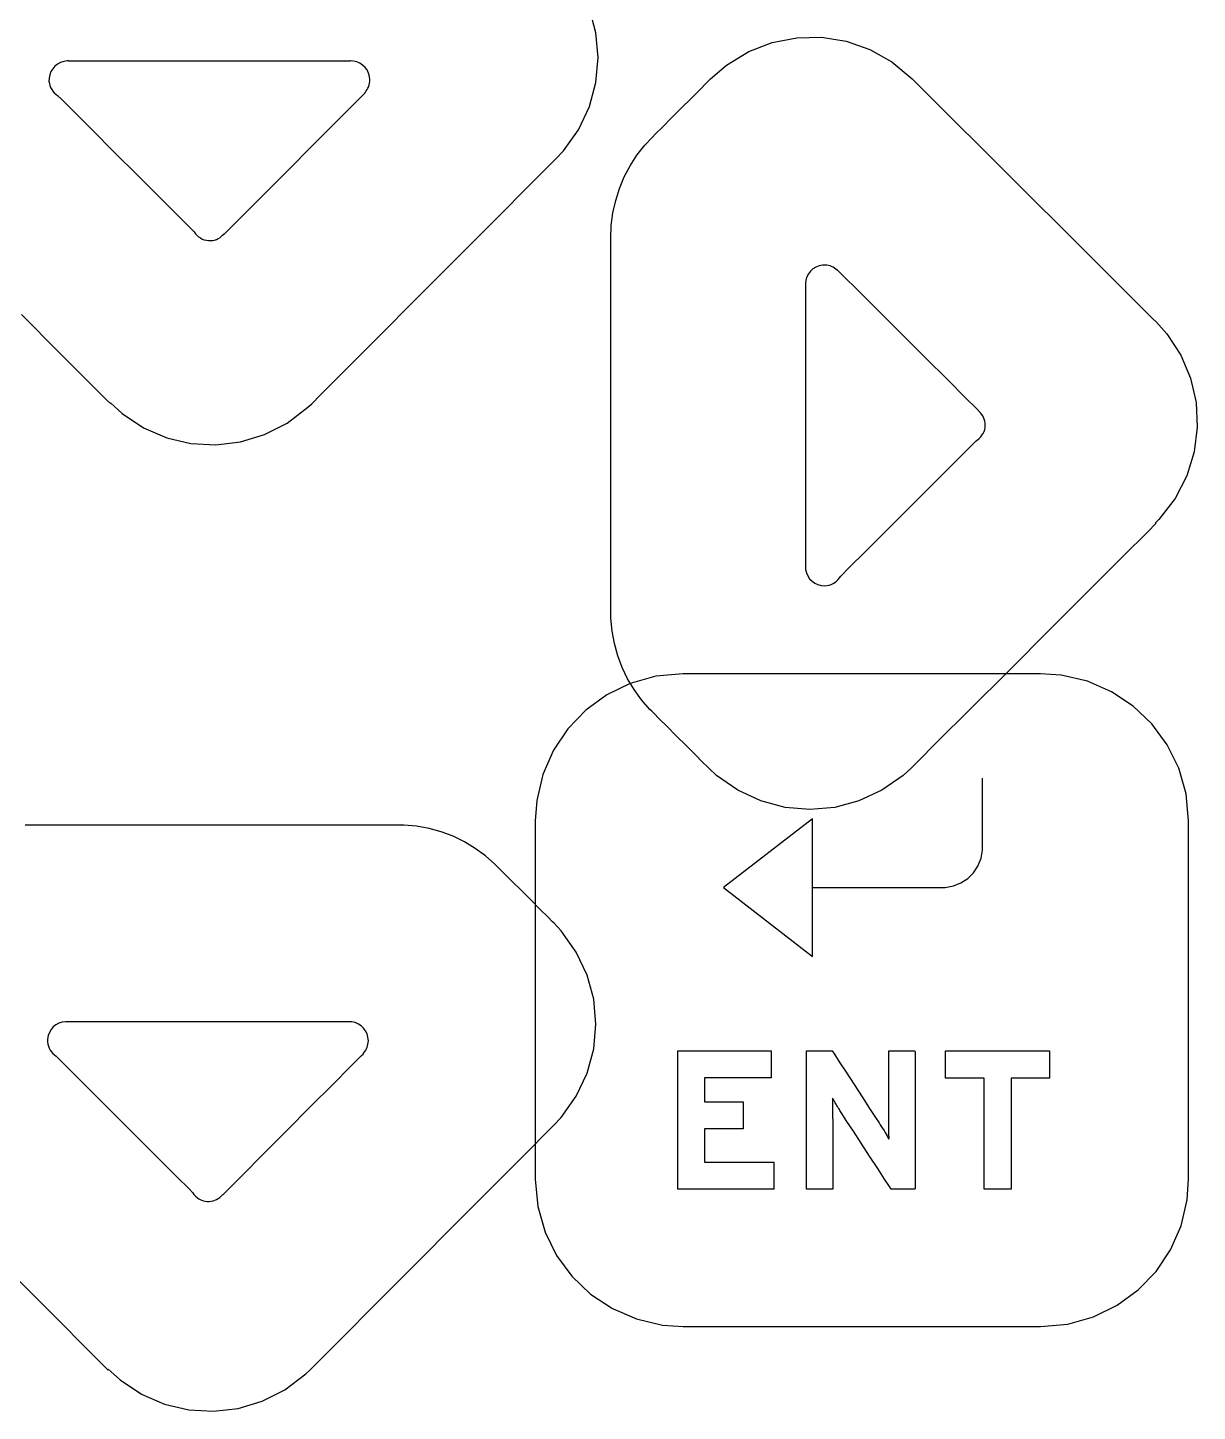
# Model space of a CAD drawing. Extents: x 1 to 47.7, y 0.2 to 35.
# Drawn here: x 10.346 to 11.331, y 11.403 to 12.569 of the extents above; entities that cross this region are included whole.
import ezdxf

# ---------------------------------------------------------------- set-up
doc = ezdxf.new("R2010")
doc.units = 0
doc.header["$MEASUREMENT"] = 0
for name, color, linetype in [('4_1__4U__UP_TO_ONE_IO_BOAR', 7, 'CONTINUOUS'), ('4_2__4U__FRONT_PANEL_W_24_', 7, 'CONTINUOUS'), ('5_1___24__TARGET_LEDS___12', 7, 'CONTINUOUS')]:
    doc.layers.add(name, color=color, linetype=linetype)

msp = doc.modelspace()

# ---------------------------------------------------------------- linework, layer by layer
at = {"layer": '4_1__4U__UP_TO_ONE_IO_BOAR'}
for points in [[(10.3405, 12.3271), (10.3722, 12.2953), (10.3975, 12.27), (10.4126, 12.2548), (10.4153, 12.2521), (10.4153, 12.2521), (10.4153, 12.2522), (10.4153, 12.2523), (10.4153, 12.2524), (10.4153, 12.2526), (10.4153, 12.2527), (10.4153, 12.2528), (10.4153, 12.2528), (10.4252, 12.2438), (10.4432, 12.2318), (10.4627, 12.2233), (10.4831, 12.2185), (10.504, 12.2174), (10.5248, 12.2199), (10.545, 12.226), (10.5641, 12.2357), (10.5816, 12.249), (10.5849, 12.252), (10.5849, 12.252), (10.5849, 12.252), (10.5849, 12.252), (10.5849, 12.252), (10.5849, 12.252), (10.5849, 12.252), (10.5849, 12.252), (10.5849, 12.252), (10.5923, 12.2594), (10.6119, 12.2792), (10.6403, 12.3076), (10.6737, 12.3412), (10.7086, 12.3762), (10.7413, 12.409), (10.7682, 12.4361), (10.7857, 12.4536), (10.7905, 12.4584), (10.7905, 12.4584), (10.7905, 12.4584), (10.7905, 12.4584), (10.7905, 12.4584), (10.7905, 12.4584), (10.7905, 12.4584), (10.7905, 12.4584), (10.7905, 12.4584), (10.7967, 12.465), (10.8095, 12.4829), (10.8186, 12.5023), (10.8241, 12.5227), (10.8259, 12.5436), (10.8241, 12.5645), (10.8186, 12.585)], [(11.0066, 11.8444), (11.0117, 11.8444), (11.025, 11.8444), (11.0437, 11.8444), (11.0647, 11.8444), (11.0853, 11.8444), (11.1025, 11.8444), (11.1134, 11.8444), (11.1182, 11.8445), (11.1251, 11.8457), (11.1315, 11.8483), (11.1372, 11.852), (11.142, 11.8569), (11.1458, 11.8625), (11.1484, 11.869), (11.1496, 11.8759), (11.1497, 11.8796), (11.1497, 11.8854), (11.1497, 11.8945), (11.1497, 11.9055), (11.1497, 11.9167), (11.1497, 11.9266), (11.1497, 11.9337), (11.1497, 11.9364)], [(10.9315, 11.8444), (11.0066, 11.7863), (11.0066, 11.8444), (11.0066, 11.9024), (10.9315, 11.8444)], [(10.893, 11.5902), (10.893, 11.7068), (10.9716, 11.7068), (10.9716, 11.6841), (10.9156, 11.6841), (10.9156, 11.6639), (10.9481, 11.6639), (10.9481, 11.6412), (10.9156, 11.6412), (10.9156, 11.613), (10.9739, 11.613), (10.9739, 11.5902), (10.893, 11.5902)], [(11.1737, 11.6839), (11.1737, 11.5902), (11.1511, 11.5902), (11.1511, 11.6839), (11.1186, 11.6839), (11.1186, 11.7068), (11.2061, 11.7068), (11.2061, 11.6839), (11.1737, 11.6839)]]:
    msp.add_lwpolyline(points, dxfattribs=at)
for points in [[(10.6338, 12.5248), (10.6335, 12.5278), (10.6327, 12.5306), (10.6314, 12.5332), (10.6298, 12.5354), (10.6277, 12.5374), (10.6253, 12.5389), (10.6227, 12.5401), (10.6199, 12.5407), (10.6178, 12.5408), (10.6177, 12.5408), (10.6177, 12.5408), (10.6176, 12.5408), (10.6176, 12.5408), (10.6175, 12.5408), (10.6175, 12.5408), (10.6174, 12.5407), (10.6174, 12.5407), (10.614, 12.5407), (10.5958, 12.5407), (10.5658, 12.5407), (10.5283, 12.5407), (10.4877, 12.5407), (10.4482, 12.5407), (10.4142, 12.5407), (10.39, 12.5407), (10.3801, 12.5407), (10.38, 12.5407), (10.3799, 12.5408), (10.3799, 12.5408), (10.3798, 12.5408), (10.3798, 12.5408), (10.3797, 12.5408), (10.3797, 12.5408), (10.3796, 12.5408), (10.3789, 12.5408), (10.376, 12.5404), (10.3732, 12.5395), (10.3707, 12.5381), (10.3685, 12.5364), (10.3667, 12.5342), (10.3652, 12.5318), (10.3642, 12.5291), (10.3637, 12.5262), (10.3636, 12.5238), (10.3639, 12.5219), (10.3643, 12.5201), (10.365, 12.5184), (10.3659, 12.5168), (10.3669, 12.5154), (10.3681, 12.514), (10.3695, 12.5128), (10.3709, 12.5117), (10.3742, 12.5085), (10.3845, 12.4983), (10.4, 12.4827), (10.4186, 12.4641), (10.4383, 12.4444), (10.457, 12.4258), (10.4725, 12.4102), (10.4827, 12.4), (10.4859, 12.3967), (10.487, 12.3952), (10.4882, 12.3939), (10.4896, 12.3927), (10.4911, 12.3917), (10.4926, 12.3908), (10.4943, 12.3901), (10.4961, 12.3897), (10.498, 12.3894), (10.4998, 12.3894), (10.5015, 12.3896), (10.5031, 12.3899), (10.5046, 12.3904), (10.506, 12.3911), (10.5074, 12.3919), (10.5087, 12.3928), (10.5098, 12.3939), (10.5109, 12.395), (10.5112, 12.3953), (10.5112, 12.3953), (10.5112, 12.3952), (10.5113, 12.3952), (10.5113, 12.3952), (10.5113, 12.3951), (10.5114, 12.3951), (10.5114, 12.3951), (10.5114, 12.3951), (10.5164, 12.4001), (10.5284, 12.4122), (10.5453, 12.4292), (10.565, 12.4489), (10.5852, 12.4692), (10.6039, 12.488), (10.6188, 12.503), (10.6279, 12.5121), (10.6295, 12.5138), (10.6295, 12.5138), (10.6295, 12.5138), (10.6295, 12.5138), (10.6295, 12.5138), (10.6294, 12.5139), (10.6294, 12.5139), (10.6294, 12.5139), (10.6294, 12.5139), (10.63, 12.5146), (10.6308, 12.5157), (10.6316, 12.5168), (10.6322, 12.518), (10.6328, 12.5193), (10.6332, 12.5206), (10.6335, 12.522), (10.6337, 12.5234)], [(11.1985, 11.4745), (11.2215, 11.4766), (11.2432, 11.4827), (11.263, 11.4924), (11.2807, 11.5053), (11.2958, 11.521), (11.3079, 11.5391), (11.3168, 11.5594), (11.3219, 11.5813), (11.3231, 11.5986), (11.3231, 11.5986), (11.3231, 11.5986), (11.3231, 11.5986), (11.3231, 11.5986), (11.3231, 11.5986), (11.3231, 11.5986), (11.3231, 11.5986), (11.3231, 11.5986), (11.3231, 11.6015), (11.3231, 11.6222), (11.3231, 11.6585), (11.3231, 11.7049), (11.3231, 11.756), (11.3231, 11.8065), (11.3231, 11.8509), (11.3231, 11.8838), (11.3231, 11.8997), (11.3231, 11.9005), (11.3231, 11.9005), (11.3231, 11.9005), (11.3231, 11.9005), (11.3231, 11.9005), (11.3231, 11.9005), (11.3231, 11.9005), (11.3231, 11.9005), (11.3231, 11.9005), (11.321, 11.9234), (11.3149, 11.945), (11.3052, 11.9647), (11.2922, 11.9823), (11.2765, 11.9973), (11.2582, 12.0094), (11.2379, 12.0182), (11.2159, 12.0234), (11.1985, 12.0245), (11.1985, 12.0245), (11.1985, 12.0245), (11.1985, 12.0245), (11.1985, 12.0245), (11.1985, 12.0245), (11.1985, 12.0245), (11.1985, 12.0245), (11.1985, 12.0245), (11.1956, 12.0245), (11.175, 12.0245), (11.1388, 12.0245), (11.0926, 12.0245), (11.0416, 12.0245), (10.9914, 12.0245), (10.9471, 12.0245), (10.9144, 12.0245), (10.8984, 12.0245), (10.8977, 12.0245), (10.8977, 12.0245), (10.8977, 12.0245), (10.8977, 12.0245), (10.8977, 12.0245), (10.8977, 12.0245), (10.8977, 12.0245), (10.8977, 12.0245), (10.8977, 12.0245), (10.8746, 12.0224), (10.853, 12.0164), (10.8332, 12.0067), (10.8155, 11.9938), (10.8004, 11.9781), (10.7883, 11.96), (10.7794, 11.9397), (10.7743, 11.9178), (10.7731, 11.9005), (10.7731, 11.9005), (10.7731, 11.9005), (10.7731, 11.9005), (10.7731, 11.9005), (10.7731, 11.9005), (10.7731, 11.9005), (10.7731, 11.9005), (10.7731, 11.9005), (10.7731, 11.8976), (10.7731, 11.8769), (10.7731, 11.8406), (10.7731, 11.7942), (10.7731, 11.7431), (10.7731, 11.6926), (10.7731, 11.6482), (10.7731, 11.6153), (10.7731, 11.5993), (10.7731, 11.5986), (10.7731, 11.5986), (10.7731, 11.5986), (10.7731, 11.5986), (10.7731, 11.5986), (10.7731, 11.5986), (10.7731, 11.5986), (10.7731, 11.5986), (10.7731, 11.5986), (10.7752, 11.5757), (10.7813, 11.5541), (10.791, 11.5344), (10.8039, 11.5168), (10.8197, 11.5018), (10.838, 11.4897), (10.8583, 11.4809), (10.8803, 11.4757), (10.8977, 11.4745), (10.8977, 11.4745), (10.8977, 11.4745), (10.8977, 11.4745), (10.8977, 11.4745), (10.8977, 11.4745), (10.8977, 11.4745), (10.8977, 11.4745), (10.8977, 11.4745), (10.9005, 11.4745), (10.9212, 11.4745), (10.9573, 11.4745), (11.0036, 11.4745), (11.0545, 11.4745), (11.1048, 11.4745), (11.149, 11.4745), (11.1818, 11.4745), (11.1977, 11.4745), (11.1985, 11.4745), (11.1985, 11.4745), (11.1985, 11.4745), (11.1985, 11.4745), (11.1985, 11.4745), (11.1985, 11.4745), (11.1985, 11.4745), (11.1985, 11.4745)], [(11.0727, 11.5902), (11.0712, 11.5925), (11.0672, 11.5987), (11.0614, 11.6076), (11.0546, 11.618), (11.0475, 11.6289), (11.0409, 11.639), (11.0355, 11.6473), (11.032, 11.6526), (11.0311, 11.654), (11.0306, 11.6549), (11.0301, 11.6557), (11.0296, 11.6565), (11.0291, 11.6573), (11.0286, 11.6581), (11.0281, 11.6589), (11.0276, 11.6598), (11.0271, 11.6606), (11.0266, 11.6614), (11.0261, 11.6622), (11.0256, 11.663), (11.0252, 11.6637), (11.0247, 11.6644), (11.0244, 11.6651), (11.024, 11.6657), (11.0237, 11.6663), (11.0233, 11.6669), (11.0233, 11.6649), (11.0233, 11.6623), (11.0233, 11.6595), (11.0233, 11.6567), (11.0234, 11.6538), (11.0234, 11.6508), (11.0235, 11.6477), (11.0235, 11.6446), (11.0236, 11.6415), (11.0236, 11.6394), (11.0236, 11.6343), (11.0236, 11.627), (11.0236, 11.6185), (11.0236, 11.6098), (11.0236, 11.6017), (11.0236, 11.5951), (11.0236, 11.5911), (11.0235, 11.5902), (11.0222, 11.5902), (11.0197, 11.5902), (11.0164, 11.5902), (11.0126, 11.5902), (11.0088, 11.5902), (11.0055, 11.5902), (11.0029, 11.5902), (11.0015, 11.5902), (11.0013, 11.5918), (11.0013, 11.6005), (11.0013, 11.6151), (11.0013, 11.6333), (11.0013, 11.6532), (11.0013, 11.6726), (11.0013, 11.6894), (11.0013, 11.7015), (11.0013, 11.7068), (11.0019, 11.7068), (11.0039, 11.7068), (11.0068, 11.7068), (11.0103, 11.7068), (11.014, 11.7068), (11.0175, 11.7068), (11.0205, 11.7068), (11.0224, 11.7068), (11.0231, 11.7068), (11.0249, 11.704), (11.029, 11.6976), (11.0348, 11.6887), (11.0415, 11.6785), (11.0483, 11.668), (11.0546, 11.6583), (11.0596, 11.6506), (11.0626, 11.646), (11.0635, 11.6445), (11.0646, 11.6428), (11.0657, 11.6412), (11.0667, 11.6396), (11.0676, 11.6381), (11.0685, 11.6366), (11.0693, 11.6352), (11.07, 11.6338), (11.0708, 11.6324), (11.071, 11.6337), (11.0709, 11.6364), (11.0709, 11.6391), (11.0709, 11.6419), (11.0708, 11.6448), (11.0708, 11.6478), (11.0707, 11.6509), (11.0707, 11.654), (11.0707, 11.6573), (11.0707, 11.6591), (11.0707, 11.6637), (11.0707, 11.6704), (11.0707, 11.6785), (11.0707, 11.6869), (11.0707, 11.6949), (11.0707, 11.7014), (11.0707, 11.7057), (11.0707, 11.7068), (11.0718, 11.7068), (11.0742, 11.7068), (11.0774, 11.7068), (11.0812, 11.7068), (11.085, 11.7068), (11.0884, 11.7068), (11.0911, 11.7068), (11.0927, 11.7068), (11.0929, 11.7059), (11.0929, 11.6981), (11.0929, 11.6842), (11.0929, 11.6663), (11.0929, 11.6465), (11.0929, 11.627), (11.0929, 11.6097), (11.0929, 11.5969), (11.0929, 11.5905), (11.0925, 11.5902), (11.0909, 11.5902), (11.0882, 11.5902), (11.085, 11.5902), (11.0816, 11.5902), (11.0782, 11.5902), (11.0754, 11.5902), (11.0735, 11.5902)]]:
    msp.add_lwpolyline(points, close=True, dxfattribs=at)
at = {"layer": '4_2__4U__FRONT_PANEL_W_24_'}
for points in [[(11.2959, 12.1513), (11.2885, 12.1439), (11.2687, 12.1242), (11.2403, 12.0957), (11.2067, 12.0621), (11.1717, 12.0271), (11.1389, 11.9943), (11.1118, 11.9673), (11.0943, 11.9497), (11.0895, 11.9449), (11.0895, 11.9449), (11.0895, 11.9449), (11.0895, 11.9449), (11.0895, 11.9449), (11.0895, 11.9449), (11.0895, 11.9449), (11.0895, 11.9449), (11.0895, 11.9449), (11.0829, 11.9389), (11.065, 11.9263), (11.0456, 11.9173), (11.0252, 11.9119), (11.0043, 11.9101), (10.9834, 11.9119), (10.963, 11.9173), (10.9436, 11.9263), (10.9257, 11.9389), (10.9191, 11.9449), (10.9191, 11.9449), (10.9191, 11.9449), (10.9191, 11.9449), (10.9191, 11.9449), (10.9191, 11.9449), (10.9191, 11.9449), (10.9191, 11.9449), (10.9191, 11.9449), (10.918, 11.946), (10.9139, 11.9501), (10.9076, 11.9564), (10.9, 11.964), (10.8918, 11.9722), (10.884, 11.98), (10.8774, 11.9866), (10.8728, 11.9912), (10.8711, 11.9929), (10.8711, 11.9929), (10.8711, 11.9929), (10.8711, 11.9929), (10.8711, 11.9929), (10.8711, 11.9929), (10.8711, 11.9929), (10.8711, 11.9929), (10.8711, 11.9929), (10.8696, 11.9944), (10.8625, 12.0025), (10.8563, 12.0111), (10.8508, 12.0202), (10.8463, 12.0297), (10.8426, 12.0397), (10.8398, 12.0499), (10.8379, 12.0604), (10.8368, 12.0712), (10.8367, 12.0777), (10.8367, 12.0777), (10.8367, 12.0777), (10.8367, 12.0777), (10.8367, 12.0777), (10.8367, 12.0777), (10.8367, 12.0777), (10.8367, 12.0777), (10.8367, 12.0777), (10.8367, 12.0819), (10.8367, 12.105), (10.8367, 12.1437), (10.8367, 12.1922), (10.8367, 12.2452), (10.8367, 12.2971), (10.8367, 12.3423), (10.8367, 12.3754), (10.8367, 12.3908), (10.8367, 12.3913), (10.8367, 12.3913), (10.8367, 12.3913), (10.8367, 12.3913), (10.8367, 12.3913), (10.8367, 12.3913), (10.8367, 12.3913), (10.8367, 12.3913), (10.8367, 12.3913), (10.8371, 12.4021), (10.8385, 12.4128), (10.8408, 12.4232), (10.844, 12.4333), (10.848, 12.4431), (10.8529, 12.4525), (10.8587, 12.4614), (10.8652, 12.4698), (10.8711, 12.4761), (10.8711, 12.4761), (10.8711, 12.4761), (10.8711, 12.4761), (10.8711, 12.4761), (10.8711, 12.4761), (10.8711, 12.4761), (10.8711, 12.4761), (10.8711, 12.4761), (10.8714, 12.4764), (10.8744, 12.4795), (10.8801, 12.4851), (10.8876, 12.4926), (10.8959, 12.5009), (10.9042, 12.5092), (10.9116, 12.5166), (10.9173, 12.5223), (10.9204, 12.5254), (10.9207, 12.5257), (10.9207, 12.5257), (10.9207, 12.5257), (10.9207, 12.5257), (10.9207, 12.5257), (10.9207, 12.5257), (10.9207, 12.5257), (10.9207, 12.5257), (10.9207, 12.5257), (10.9342, 12.5374), (10.9528, 12.5487), (10.9726, 12.5564), (10.9932, 12.5604), (11.0141, 12.5608), (11.0348, 12.5575), (11.0547, 12.5506), (11.0734, 12.54), (11.0903, 12.5257), (11.0903, 12.5257), (11.0903, 12.5257), (11.0903, 12.5257), (11.0903, 12.5257), (11.0903, 12.5257), (11.0903, 12.5257), (11.0903, 12.5257), (11.0903, 12.5257), (11.0906, 12.5254), (11.1007, 12.5153), (11.1224, 12.4937), (11.1521, 12.4642), (11.1861, 12.4303), (11.2208, 12.3957), (11.2526, 12.364), (11.278, 12.3387), (11.2931, 12.3236), (11.2959, 12.3209), (11.2959, 12.3209), (11.2959, 12.3209), (11.2959, 12.3209), (11.2959, 12.3209), (11.2959, 12.3209), (11.2959, 12.3209), (11.2959, 12.3209), (11.2959, 12.3209), (11.3047, 12.311), (11.3166, 12.293), (11.3248, 12.2735), (11.3295, 12.2531), (11.3305, 12.2322), (11.3279, 12.2114), (11.3217, 12.1912), (11.3118, 12.1721), (11.2982, 12.1546), (11.2951, 12.1513), (11.2952, 12.1513), (11.2953, 12.1513), (11.2954, 12.1513), (11.2955, 12.1513), (11.2957, 12.1513), (11.2958, 12.1513), (11.2958, 12.1513)], [(11.1519, 12.2341), (11.1518, 12.2357), (11.1516, 12.2374), (11.1511, 12.2389), (11.1506, 12.2404), (11.1498, 12.2418), (11.1489, 12.2431), (11.148, 12.2443), (11.1469, 12.2455), (11.146, 12.2462), (11.146, 12.2462), (11.1461, 12.2462), (11.1461, 12.2463), (11.1461, 12.2463), (11.1462, 12.2463), (11.1462, 12.2464), (11.1462, 12.2464), (11.1462, 12.2464), (11.1445, 12.2481), (11.1354, 12.2571), (11.1205, 12.2721), (11.1017, 12.2907), (11.0814, 12.311), (11.0616, 12.3307), (11.0447, 12.3476), (11.0326, 12.3596), (11.0276, 12.3646), (11.0276, 12.3646), (11.0275, 12.3646), (11.0275, 12.3646), (11.0275, 12.3645), (11.0275, 12.3645), (11.0274, 12.3645), (11.0274, 12.3644), (11.0274, 12.3644), (11.0272, 12.3646), (11.0261, 12.3655), (11.025, 12.3663), (11.0238, 12.367), (11.0226, 12.3676), (11.0213, 12.3681), (11.02, 12.3684), (11.0186, 12.3687), (11.0172, 12.3688), (11.0149, 12.3688), (11.012, 12.3682), (11.0093, 12.3671), (11.0069, 12.3656), (11.0048, 12.3638), (11.0031, 12.3615), (11.0017, 12.359), (11.0009, 12.3562), (11.0005, 12.3533), (11.0005, 12.3528), (11.0005, 12.3527), (11.0005, 12.3527), (11.0005, 12.3527), (11.0005, 12.3526), (11.0006, 12.3526), (11.0006, 12.3525), (11.0006, 12.3525), (11.0006, 12.3522), (11.0006, 12.341), (11.0006, 12.3159), (11.0006, 12.2813), (11.0006, 12.2416), (11.0006, 12.201), (11.0006, 12.1639), (11.0006, 12.1347), (11.0006, 12.1177), (11.0006, 12.115), (11.0006, 12.115), (11.0006, 12.1149), (11.0005, 12.1149), (11.0005, 12.1148), (11.0005, 12.1148), (11.0005, 12.1147), (11.0005, 12.1147), (11.0005, 12.1146), (11.0007, 12.1123), (11.0013, 12.1095), (11.0025, 12.1069), (11.0041, 12.1045), (11.0061, 12.1025), (11.0084, 12.1008), (11.0109, 12.0996), (11.0137, 12.0989), (11.0166, 12.0986), (11.0186, 12.0988), (11.0204, 12.0991), (11.0221, 12.0997), (11.0238, 12.1005), (11.0253, 12.1015), (11.0267, 12.1026), (11.028, 12.1039), (11.0291, 12.1053), (11.0304, 12.1068), (11.0375, 12.114), (11.0509, 12.1273), (11.0684, 12.1448), (11.0878, 12.1643), (11.1072, 12.1836), (11.1244, 12.2009), (11.1374, 12.2138), (11.144, 12.2204), (11.1454, 12.2215), (11.1468, 12.2227), (11.1481, 12.224), (11.1492, 12.2254), (11.1501, 12.2269), (11.1509, 12.2286), (11.1515, 12.2303), (11.1518, 12.2321)], [(10.6325, 11.7153), (10.6322, 11.7183), (10.6314, 11.7211), (10.6302, 11.7237), (10.6285, 11.7259), (10.6264, 11.7279), (10.6241, 11.7294), (10.6214, 11.7306), (10.6186, 11.7312), (10.6165, 11.7313), (10.6164, 11.7313), (10.6164, 11.7313), (10.6163, 11.7313), (10.6163, 11.7313), (10.6162, 11.7313), (10.6162, 11.7313), (10.6161, 11.7313), (10.6161, 11.7313), (10.6127, 11.7313), (10.5945, 11.7313), (10.5645, 11.7313), (10.527, 11.7313), (10.4864, 11.7313), (10.4469, 11.7313), (10.4129, 11.7313), (10.3887, 11.7313), (10.3788, 11.7313), (10.3787, 11.7313), (10.3786, 11.7313), (10.3786, 11.7313), (10.3785, 11.7313), (10.3785, 11.7313), (10.3784, 11.7313), (10.3784, 11.7313), (10.3784, 11.7313), (10.3776, 11.7313), (10.3747, 11.7309), (10.3719, 11.73), (10.3694, 11.7286), (10.3672, 11.7269), (10.3654, 11.7247), (10.3639, 11.7223), (10.3629, 11.7196), (10.3624, 11.7167), (10.3623, 11.7143), (10.3626, 11.7124), (10.3631, 11.7106), (10.3637, 11.7089), (10.3646, 11.7073), (10.3656, 11.7059), (10.3668, 11.7045), (10.3682, 11.7033), (10.3696, 11.7022), (10.3729, 11.699), (10.3832, 11.6887), (10.3987, 11.6732), (10.4173, 11.6546), (10.437, 11.6349), (10.4557, 11.6162), (10.4712, 11.6007), (10.4815, 11.5905), (10.4847, 11.5872), (10.4857, 11.5857), (10.4869, 11.5844), (10.4883, 11.5832), (10.4898, 11.5822), (10.4914, 11.5813), (10.493, 11.5806), (10.4948, 11.5802), (10.4967, 11.5799), (10.4985, 11.5799), (10.5002, 11.5801), (10.5018, 11.5804), (10.5033, 11.5809), (10.5047, 11.5816), (10.5061, 11.5824), (10.5074, 11.5833), (10.5086, 11.5844), (10.5096, 11.5855), (10.5099, 11.5858), (10.5099, 11.5858), (10.5099, 11.5858), (10.51, 11.5857), (10.51, 11.5857), (10.51, 11.5857), (10.5101, 11.5856), (10.5101, 11.5856), (10.5101, 11.5856), (10.5151, 11.5906), (10.5271, 11.6027), (10.544, 11.6197), (10.5637, 11.6394), (10.5839, 11.6598), (10.6026, 11.6785), (10.6175, 11.6935), (10.6266, 11.7026), (10.6283, 11.7043), (10.6282, 11.7043), (10.6282, 11.7043), (10.6282, 11.7043), (10.6282, 11.7043), (10.6281, 11.7044), (10.6281, 11.7044), (10.6281, 11.7044), (10.6281, 11.7044), (10.6287, 11.7051), (10.6295, 11.7062), (10.6303, 11.7073), (10.6309, 11.7085), (10.6315, 11.7098), (10.6319, 11.7111), (10.6322, 11.7125), (10.6324, 11.7139)]]:
    msp.add_lwpolyline(points, close=True, dxfattribs=at)
msp.add_lwpolyline([(10.3387, 11.5128), (10.3704, 11.4809), (10.3956, 11.4556), (10.4107, 11.4405), (10.4135, 11.4377), (10.4135, 11.4378), (10.4135, 11.4379), (10.4135, 11.438), (10.4135, 11.4381), (10.4135, 11.4382), (10.4135, 11.4384), (10.4135, 11.4384), (10.4135, 11.4385), (10.4234, 11.4295), (10.4414, 11.4174), (10.4608, 11.409), (10.4813, 11.4042), (10.5022, 11.4031), (10.523, 11.4055), (10.5432, 11.4116), (10.5623, 11.4213), (10.5798, 11.4346), (10.5831, 11.4377), (10.5831, 11.4377), (10.5831, 11.4377), (10.5831, 11.4377), (10.5831, 11.4377), (10.5831, 11.4377), (10.5831, 11.4377), (10.5831, 11.4377), (10.5831, 11.4377), (10.5904, 11.4451), (10.6101, 11.4648), (10.6385, 11.4933), (10.6719, 11.5269), (10.7068, 11.5619), (10.7395, 11.5947), (10.7664, 11.6217), (10.7839, 11.6393), (10.7887, 11.6441), (10.7887, 11.6441), (10.7887, 11.6441), (10.7887, 11.6441), (10.7887, 11.6441), (10.7887, 11.6441), (10.7887, 11.6441), (10.7887, 11.6441), (10.7887, 11.6441), (10.7948, 11.6507), (10.8076, 11.6686), (10.8168, 11.688), (10.8223, 11.7084), (10.8241, 11.7293), (10.8223, 11.7502), (10.8168, 11.7706), (10.8076, 11.79), (10.7948, 11.8079), (10.7887, 11.8145), (10.7887, 11.8145), (10.7887, 11.8145), (10.7887, 11.8145), (10.7887, 11.8145), (10.7887, 11.8145), (10.7887, 11.8145), (10.7887, 11.8145), (10.7887, 11.8145), (10.7876, 11.8156), (10.7835, 11.8197), (10.7772, 11.826), (10.7696, 11.8336), (10.7614, 11.8418), (10.7536, 11.8496), (10.747, 11.8562), (10.7424, 11.8608), (10.7407, 11.8625), (10.7407, 11.8625), (10.7407, 11.8625), (10.7407, 11.8625), (10.7407, 11.8625), (10.7407, 11.8625), (10.7407, 11.8625), (10.7407, 11.8625), (10.7407, 11.8625), (10.7391, 11.864), (10.7311, 11.8711), (10.7225, 11.8774), (10.7134, 11.8829), (10.7038, 11.8876), (10.6939, 11.8913), (10.6837, 11.8941), (10.6731, 11.896), (10.6624, 11.8969), (10.6559, 11.8969), (10.6559, 11.8969), (10.6559, 11.8969), (10.6559, 11.8969), (10.6559, 11.8969), (10.6559, 11.8969), (10.6559, 11.8969), (10.6559, 11.8969), (10.6559, 11.8969), (10.6517, 11.8969), (10.6286, 11.8969), (10.5901, 11.8969), (10.5417, 11.8969), (10.4888, 11.8969), (10.4371, 11.8969), (10.392, 11.8969), (10.3589, 11.8969), (10.3436, 11.8969)], dxfattribs=at)
at = {"layer": '5_1___24__TARGET_LEDS___12'}
for points in [[(11.2959, 12.1513), (11.2885, 12.1439), (11.2687, 12.1242), (11.2403, 12.0957), (11.2067, 12.0621), (11.1717, 12.0271), (11.1389, 11.9943), (11.1118, 11.9673), (11.0943, 11.9497), (11.0895, 11.9449), (11.0895, 11.9449), (11.0895, 11.9449), (11.0895, 11.9449), (11.0895, 11.9449), (11.0895, 11.9449), (11.0895, 11.9449), (11.0895, 11.9449), (11.0895, 11.9449), (11.0829, 11.9389), (11.065, 11.9263), (11.0456, 11.9173), (11.0252, 11.9119), (11.0043, 11.9101), (10.9834, 11.9119), (10.963, 11.9173), (10.9436, 11.9263), (10.9257, 11.9389), (10.9191, 11.9449), (10.9191, 11.9449), (10.9191, 11.9449), (10.9191, 11.9449), (10.9191, 11.9449), (10.9191, 11.9449), (10.9191, 11.9449), (10.9191, 11.9449), (10.9191, 11.9449), (10.918, 11.946), (10.9139, 11.9501), (10.9076, 11.9564), (10.9, 11.964), (10.8918, 11.9722), (10.884, 11.98), (10.8774, 11.9866), (10.8728, 11.9912), (10.8711, 11.9929), (10.8711, 11.9929), (10.8711, 11.9929), (10.8711, 11.9929), (10.8711, 11.9929), (10.8711, 11.9929), (10.8711, 11.9929), (10.8711, 11.9929), (10.8711, 11.9929), (10.8696, 11.9944), (10.8625, 12.0025), (10.8563, 12.0111), (10.8508, 12.0202), (10.8463, 12.0297), (10.8426, 12.0397), (10.8398, 12.0499), (10.8379, 12.0604), (10.8368, 12.0712), (10.8367, 12.0777), (10.8367, 12.0777), (10.8367, 12.0777), (10.8367, 12.0777), (10.8367, 12.0777), (10.8367, 12.0777), (10.8367, 12.0777), (10.8367, 12.0777), (10.8367, 12.0777), (10.8367, 12.0819), (10.8367, 12.105), (10.8367, 12.1437), (10.8367, 12.1922), (10.8367, 12.2452), (10.8367, 12.2971), (10.8367, 12.3423), (10.8367, 12.3754), (10.8367, 12.3908), (10.8367, 12.3913), (10.8367, 12.3913), (10.8367, 12.3913), (10.8367, 12.3913), (10.8367, 12.3913), (10.8367, 12.3913), (10.8367, 12.3913), (10.8367, 12.3913), (10.8367, 12.3913), (10.8371, 12.4021), (10.8385, 12.4128), (10.8408, 12.4232), (10.844, 12.4333), (10.848, 12.4431), (10.8529, 12.4525), (10.8587, 12.4614), (10.8652, 12.4698), (10.8711, 12.4761), (10.8711, 12.4761), (10.8711, 12.4761), (10.8711, 12.4761), (10.8711, 12.4761), (10.8711, 12.4761), (10.8711, 12.4761), (10.8711, 12.4761), (10.8711, 12.4761), (10.8714, 12.4764), (10.8744, 12.4795), (10.8801, 12.4851), (10.8876, 12.4926), (10.8959, 12.5009), (10.9042, 12.5092), (10.9116, 12.5166), (10.9173, 12.5223), (10.9204, 12.5254), (10.9207, 12.5257), (10.9207, 12.5257), (10.9207, 12.5257), (10.9207, 12.5257), (10.9207, 12.5257), (10.9207, 12.5257), (10.9207, 12.5257), (10.9207, 12.5257), (10.9207, 12.5257), (10.9342, 12.5374), (10.9528, 12.5487), (10.9726, 12.5564), (10.9932, 12.5604), (11.0141, 12.5608), (11.0348, 12.5575), (11.0547, 12.5506), (11.0734, 12.54), (11.0903, 12.5257), (11.0903, 12.5257), (11.0903, 12.5257), (11.0903, 12.5257), (11.0903, 12.5257), (11.0903, 12.5257), (11.0903, 12.5257), (11.0903, 12.5257), (11.0903, 12.5257), (11.0906, 12.5254), (11.1007, 12.5153), (11.1224, 12.4937), (11.1521, 12.4642), (11.1861, 12.4303), (11.2208, 12.3957), (11.2526, 12.364), (11.278, 12.3387), (11.2931, 12.3236), (11.2959, 12.3209), (11.2959, 12.3209), (11.2959, 12.3209), (11.2959, 12.3209), (11.2959, 12.3209), (11.2959, 12.3209), (11.2959, 12.3209), (11.2959, 12.3209), (11.2959, 12.3209), (11.3047, 12.311), (11.3166, 12.293), (11.3248, 12.2735), (11.3295, 12.2531), (11.3305, 12.2322), (11.3279, 12.2114), (11.3217, 12.1912), (11.3118, 12.1721), (11.2982, 12.1546), (11.2951, 12.1513), (11.2952, 12.1513), (11.2953, 12.1513), (11.2954, 12.1513), (11.2955, 12.1513), (11.2957, 12.1513), (11.2958, 12.1513), (11.2958, 12.1513)], [(11.1519, 12.2341), (11.1518, 12.2357), (11.1516, 12.2374), (11.1511, 12.2389), (11.1506, 12.2404), (11.1498, 12.2418), (11.1489, 12.2431), (11.148, 12.2443), (11.1469, 12.2455), (11.146, 12.2462), (11.146, 12.2462), (11.1461, 12.2462), (11.1461, 12.2463), (11.1461, 12.2463), (11.1462, 12.2463), (11.1462, 12.2464), (11.1462, 12.2464), (11.1462, 12.2464), (11.1445, 12.2481), (11.1354, 12.2571), (11.1205, 12.2721), (11.1017, 12.2907), (11.0814, 12.311), (11.0616, 12.3307), (11.0447, 12.3476), (11.0326, 12.3596), (11.0276, 12.3646), (11.0276, 12.3646), (11.0275, 12.3646), (11.0275, 12.3646), (11.0275, 12.3645), (11.0275, 12.3645), (11.0274, 12.3645), (11.0274, 12.3644), (11.0274, 12.3644), (11.0272, 12.3646), (11.0261, 12.3655), (11.025, 12.3663), (11.0238, 12.367), (11.0226, 12.3676), (11.0213, 12.3681), (11.02, 12.3684), (11.0186, 12.3687), (11.0172, 12.3688), (11.0149, 12.3688), (11.012, 12.3682), (11.0093, 12.3671), (11.0069, 12.3656), (11.0048, 12.3638), (11.0031, 12.3615), (11.0017, 12.359), (11.0009, 12.3562), (11.0005, 12.3533), (11.0005, 12.3528), (11.0005, 12.3527), (11.0005, 12.3527), (11.0005, 12.3527), (11.0005, 12.3526), (11.0006, 12.3526), (11.0006, 12.3525), (11.0006, 12.3525), (11.0006, 12.3522), (11.0006, 12.341), (11.0006, 12.3159), (11.0006, 12.2813), (11.0006, 12.2416), (11.0006, 12.201), (11.0006, 12.1639), (11.0006, 12.1347), (11.0006, 12.1177), (11.0006, 12.115), (11.0006, 12.115), (11.0006, 12.1149), (11.0005, 12.1149), (11.0005, 12.1148), (11.0005, 12.1148), (11.0005, 12.1147), (11.0005, 12.1147), (11.0005, 12.1146), (11.0007, 12.1123), (11.0013, 12.1095), (11.0025, 12.1069), (11.0041, 12.1045), (11.0061, 12.1025), (11.0084, 12.1008), (11.0109, 12.0996), (11.0137, 12.0989), (11.0166, 12.0986), (11.0186, 12.0988), (11.0204, 12.0991), (11.0221, 12.0997), (11.0238, 12.1005), (11.0253, 12.1015), (11.0267, 12.1026), (11.028, 12.1039), (11.0291, 12.1053), (11.0304, 12.1068), (11.0375, 12.114), (11.0509, 12.1273), (11.0684, 12.1448), (11.0878, 12.1643), (11.1072, 12.1836), (11.1244, 12.2009), (11.1374, 12.2138), (11.144, 12.2204), (11.1454, 12.2215), (11.1468, 12.2227), (11.1481, 12.224), (11.1492, 12.2254), (11.1501, 12.2269), (11.1509, 12.2286), (11.1515, 12.2303), (11.1518, 12.2321)], [(10.6325, 11.7153), (10.6322, 11.7183), (10.6314, 11.7211), (10.6302, 11.7237), (10.6285, 11.7259), (10.6264, 11.7279), (10.6241, 11.7294), (10.6214, 11.7306), (10.6186, 11.7312), (10.6165, 11.7313), (10.6164, 11.7313), (10.6164, 11.7313), (10.6163, 11.7313), (10.6163, 11.7313), (10.6162, 11.7313), (10.6162, 11.7313), (10.6161, 11.7313), (10.6161, 11.7313), (10.6127, 11.7313), (10.5945, 11.7313), (10.5645, 11.7313), (10.527, 11.7313), (10.4864, 11.7313), (10.4469, 11.7313), (10.4129, 11.7313), (10.3887, 11.7313), (10.3788, 11.7313), (10.3787, 11.7313), (10.3786, 11.7313), (10.3786, 11.7313), (10.3785, 11.7313), (10.3785, 11.7313), (10.3784, 11.7313), (10.3784, 11.7313), (10.3784, 11.7313), (10.3776, 11.7313), (10.3747, 11.7309), (10.3719, 11.73), (10.3694, 11.7286), (10.3672, 11.7269), (10.3654, 11.7247), (10.3639, 11.7223), (10.3629, 11.7196), (10.3624, 11.7167), (10.3623, 11.7143), (10.3626, 11.7124), (10.3631, 11.7106), (10.3637, 11.7089), (10.3646, 11.7073), (10.3656, 11.7059), (10.3668, 11.7045), (10.3682, 11.7033), (10.3696, 11.7022), (10.3729, 11.699), (10.3832, 11.6887), (10.3987, 11.6732), (10.4173, 11.6546), (10.437, 11.6349), (10.4557, 11.6162), (10.4712, 11.6007), (10.4815, 11.5905), (10.4847, 11.5872), (10.4857, 11.5857), (10.4869, 11.5844), (10.4883, 11.5832), (10.4898, 11.5822), (10.4914, 11.5813), (10.493, 11.5806), (10.4948, 11.5802), (10.4967, 11.5799), (10.4985, 11.5799), (10.5002, 11.5801), (10.5018, 11.5804), (10.5033, 11.5809), (10.5047, 11.5816), (10.5061, 11.5824), (10.5074, 11.5833), (10.5086, 11.5844), (10.5096, 11.5855), (10.5099, 11.5858), (10.5099, 11.5858), (10.5099, 11.5858), (10.51, 11.5857), (10.51, 11.5857), (10.51, 11.5857), (10.5101, 11.5856), (10.5101, 11.5856), (10.5101, 11.5856), (10.5151, 11.5906), (10.5271, 11.6027), (10.544, 11.6197), (10.5637, 11.6394), (10.5839, 11.6598), (10.6026, 11.6785), (10.6175, 11.6935), (10.6266, 11.7026), (10.6283, 11.7043), (10.6282, 11.7043), (10.6282, 11.7043), (10.6282, 11.7043), (10.6282, 11.7043), (10.6281, 11.7044), (10.6281, 11.7044), (10.6281, 11.7044), (10.6281, 11.7044), (10.6287, 11.7051), (10.6295, 11.7062), (10.6303, 11.7073), (10.6309, 11.7085), (10.6315, 11.7098), (10.6319, 11.7111), (10.6322, 11.7125), (10.6324, 11.7139)]]:
    msp.add_lwpolyline(points, close=True, dxfattribs=at)
msp.add_lwpolyline([(10.3387, 11.5128), (10.3704, 11.4809), (10.3956, 11.4556), (10.4107, 11.4405), (10.4135, 11.4377), (10.4135, 11.4378), (10.4135, 11.4379), (10.4135, 11.438), (10.4135, 11.4381), (10.4135, 11.4382), (10.4135, 11.4384), (10.4135, 11.4384), (10.4135, 11.4385), (10.4234, 11.4295), (10.4414, 11.4174), (10.4608, 11.409), (10.4813, 11.4042), (10.5022, 11.4031), (10.523, 11.4055), (10.5432, 11.4116), (10.5623, 11.4213), (10.5798, 11.4346), (10.5831, 11.4377), (10.5831, 11.4377), (10.5831, 11.4377), (10.5831, 11.4377), (10.5831, 11.4377), (10.5831, 11.4377), (10.5831, 11.4377), (10.5831, 11.4377), (10.5831, 11.4377), (10.5904, 11.4451), (10.6101, 11.4648), (10.6385, 11.4933), (10.6719, 11.5269), (10.7068, 11.5619), (10.7395, 11.5947), (10.7664, 11.6217), (10.7839, 11.6393), (10.7887, 11.6441), (10.7887, 11.6441), (10.7887, 11.6441), (10.7887, 11.6441), (10.7887, 11.6441), (10.7887, 11.6441), (10.7887, 11.6441), (10.7887, 11.6441), (10.7887, 11.6441), (10.7948, 11.6507), (10.8076, 11.6686), (10.8168, 11.688), (10.8223, 11.7084), (10.8241, 11.7293), (10.8223, 11.7502), (10.8168, 11.7706), (10.8076, 11.79), (10.7948, 11.8079), (10.7887, 11.8145), (10.7887, 11.8145), (10.7887, 11.8145), (10.7887, 11.8145), (10.7887, 11.8145), (10.7887, 11.8145), (10.7887, 11.8145), (10.7887, 11.8145), (10.7887, 11.8145), (10.7876, 11.8156), (10.7835, 11.8197), (10.7772, 11.826), (10.7696, 11.8336), (10.7614, 11.8418), (10.7536, 11.8496), (10.747, 11.8562), (10.7424, 11.8608), (10.7407, 11.8625), (10.7407, 11.8625), (10.7407, 11.8625), (10.7407, 11.8625), (10.7407, 11.8625), (10.7407, 11.8625), (10.7407, 11.8625), (10.7407, 11.8625), (10.7407, 11.8625), (10.7391, 11.864), (10.7311, 11.8711), (10.7225, 11.8774), (10.7134, 11.8829), (10.7038, 11.8876), (10.6939, 11.8913), (10.6837, 11.8941), (10.6731, 11.896), (10.6624, 11.8969), (10.6559, 11.8969), (10.6559, 11.8969), (10.6559, 11.8969), (10.6559, 11.8969), (10.6559, 11.8969), (10.6559, 11.8969), (10.6559, 11.8969), (10.6559, 11.8969), (10.6559, 11.8969), (10.6517, 11.8969), (10.6286, 11.8969), (10.5901, 11.8969), (10.5417, 11.8969), (10.4888, 11.8969), (10.4371, 11.8969), (10.392, 11.8969), (10.3589, 11.8969), (10.3436, 11.8969)], dxfattribs=at)

doc.saveas('drawing.dxf')
